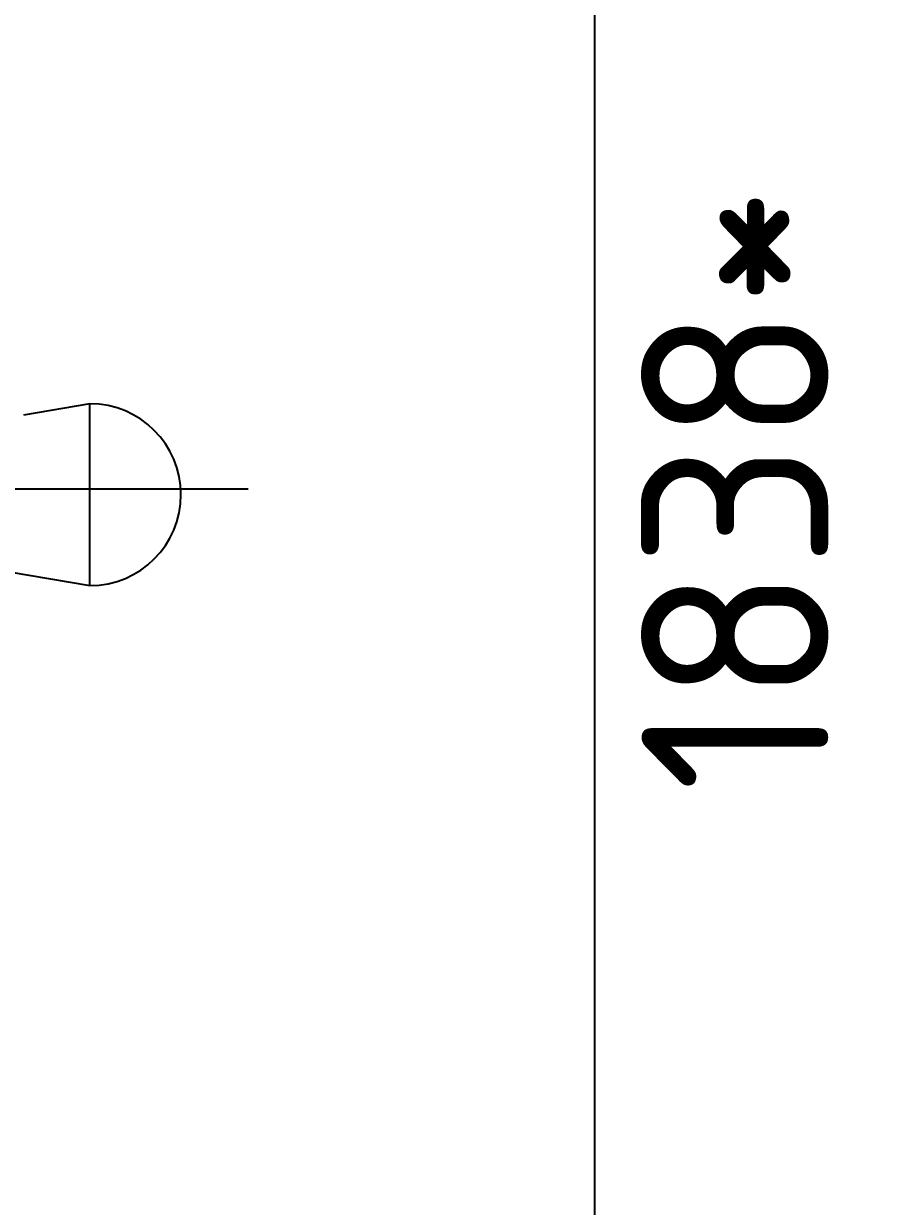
# Model space of a CAD drawing. Header units: millimetres. Extents: x 0 to 594, y 0 to 420.
# Drawn here: x 300.94 to 317.09, y 249.09 to 271.2 of the extents above; entities that cross this region are included whole.
import ezdxf

# ---------------------------------------------------------------- set-up
doc = ezdxf.new("R2010")
doc.units = ezdxf.units.MM
doc.header["$PDSIZE"] = -1
doc.layers.add('FORMAT', color=7, linetype='Continuous')
doc.styles.add('GOST-2.304_Type-B', font='')
doc.styles.add('SLDTEXTSTYLE1', font='TXT', dxfattribs={"width": 0.7})
doc.styles.get('GOST-2.304_Type-B').set_extended_font_data('GOST Common')
doc.dimstyles.new('SLDDIMSTYLE0', dxfattribs={"dimtxt": 3.5, "dimasz": 3.5, "dimexe": 0, "dimexo": 0.0625, "dimgap": 0.875, "dimtad": 2, "dimdec": 1, "dimlfac": 10, "dimrnd": 1e-09, "dimzin": 12, "dimdsep": 46, "dimtxsty": 'SLDTEXTSTYLE1', "dimsah": 1, "dimcen": 0.09, "dimadec": 0, "dimazin": 3, "dimtfac": 1, "dimtdec": 1, "dimtmove": 0, "dimatfit": 0, "dimfxl": 1, "dimfrac": 2, "dimtolj": 1, "dimtzin": 12, "dimarcsym": 0})

# ---------------------------------------------------------------- blocks, each defined once
blk = doc.blocks.new('*D61')
at = {"layer": 'Defpoints', "color": 0, "transparency": 16777216}
for p in [(296.192, 354.405), (311.618, 354.405), (296.192, 170.605)]:
    blk.add_point(p, dxfattribs=at)
at = {"layer": 'FORMAT', "color": 0, "lineweight": -2, "transparency": 16777216}
for p, q in [((296.255, 354.405), (311.618, 354.405)), ((311.618, 174.105), (311.618, 350.905)), ((296.255, 170.605), (311.618, 170.605))]:
    blk.add_line(p, q, dxfattribs=at)
at = {"layer": 'FORMAT', "color": 0, "transparency": 16777216}
for points in [[(311.035, 350.905), (312.201, 350.905), (311.618, 354.405)], [(311.035, 174.105), (312.201, 174.105), (311.618, 170.605)]]:
    blk.add_solid(points, dxfattribs=at)
at = {"layer": 'FORMAT', "color": 0, "transparency": 16777216, "insert": (312.493, 262.505), "char_height": 3.5, "attachment_point": 2, "rotation": 90, "style": 'GOST-2.304_Type-B'}
blk.add_mtext('\\A1;1838*', dxfattribs=at)

msp = doc.modelspace()

# ---------------------------------------------------------------- linework, layer by layer
at = {"layer": 'FORMAT'}
for p, q in [((302.182, 264.098), (300.942, 263.887)), ((302.182, 263.778), (302.182, 264.098)), ((302.182, 260.698), (302.182, 263.778)), ((270.949, 262.505), (305.136, 262.505)), ((300.674, 260.955), (302.182, 260.698))]:
    msp.add_line(p, q, dxfattribs=at)
msp.add_arc((302.182, 262.398), 1.7, 270, 90, dxfattribs=at)

# ---------------------------------------------------------------- dimensions: what is measured, and where the dimension line sits
dim = msp.add_linear_dim(base=(311.618, 354.405), p1=(296.192, 170.605), p2=(296.192, 354.405), angle=90, text='<>*', dimstyle='SLDDIMSTYLE0', override={"dimtxsty": 'GOST-2.304_Type-B'}, dxfattribs=at)
dim.commit()
dim.dimension.update_dxf_attribs({"geometry": '*D61', "text_midpoint": (311.618, 262.505), "dimtype": 160})

doc.saveas('drawing.dxf')
